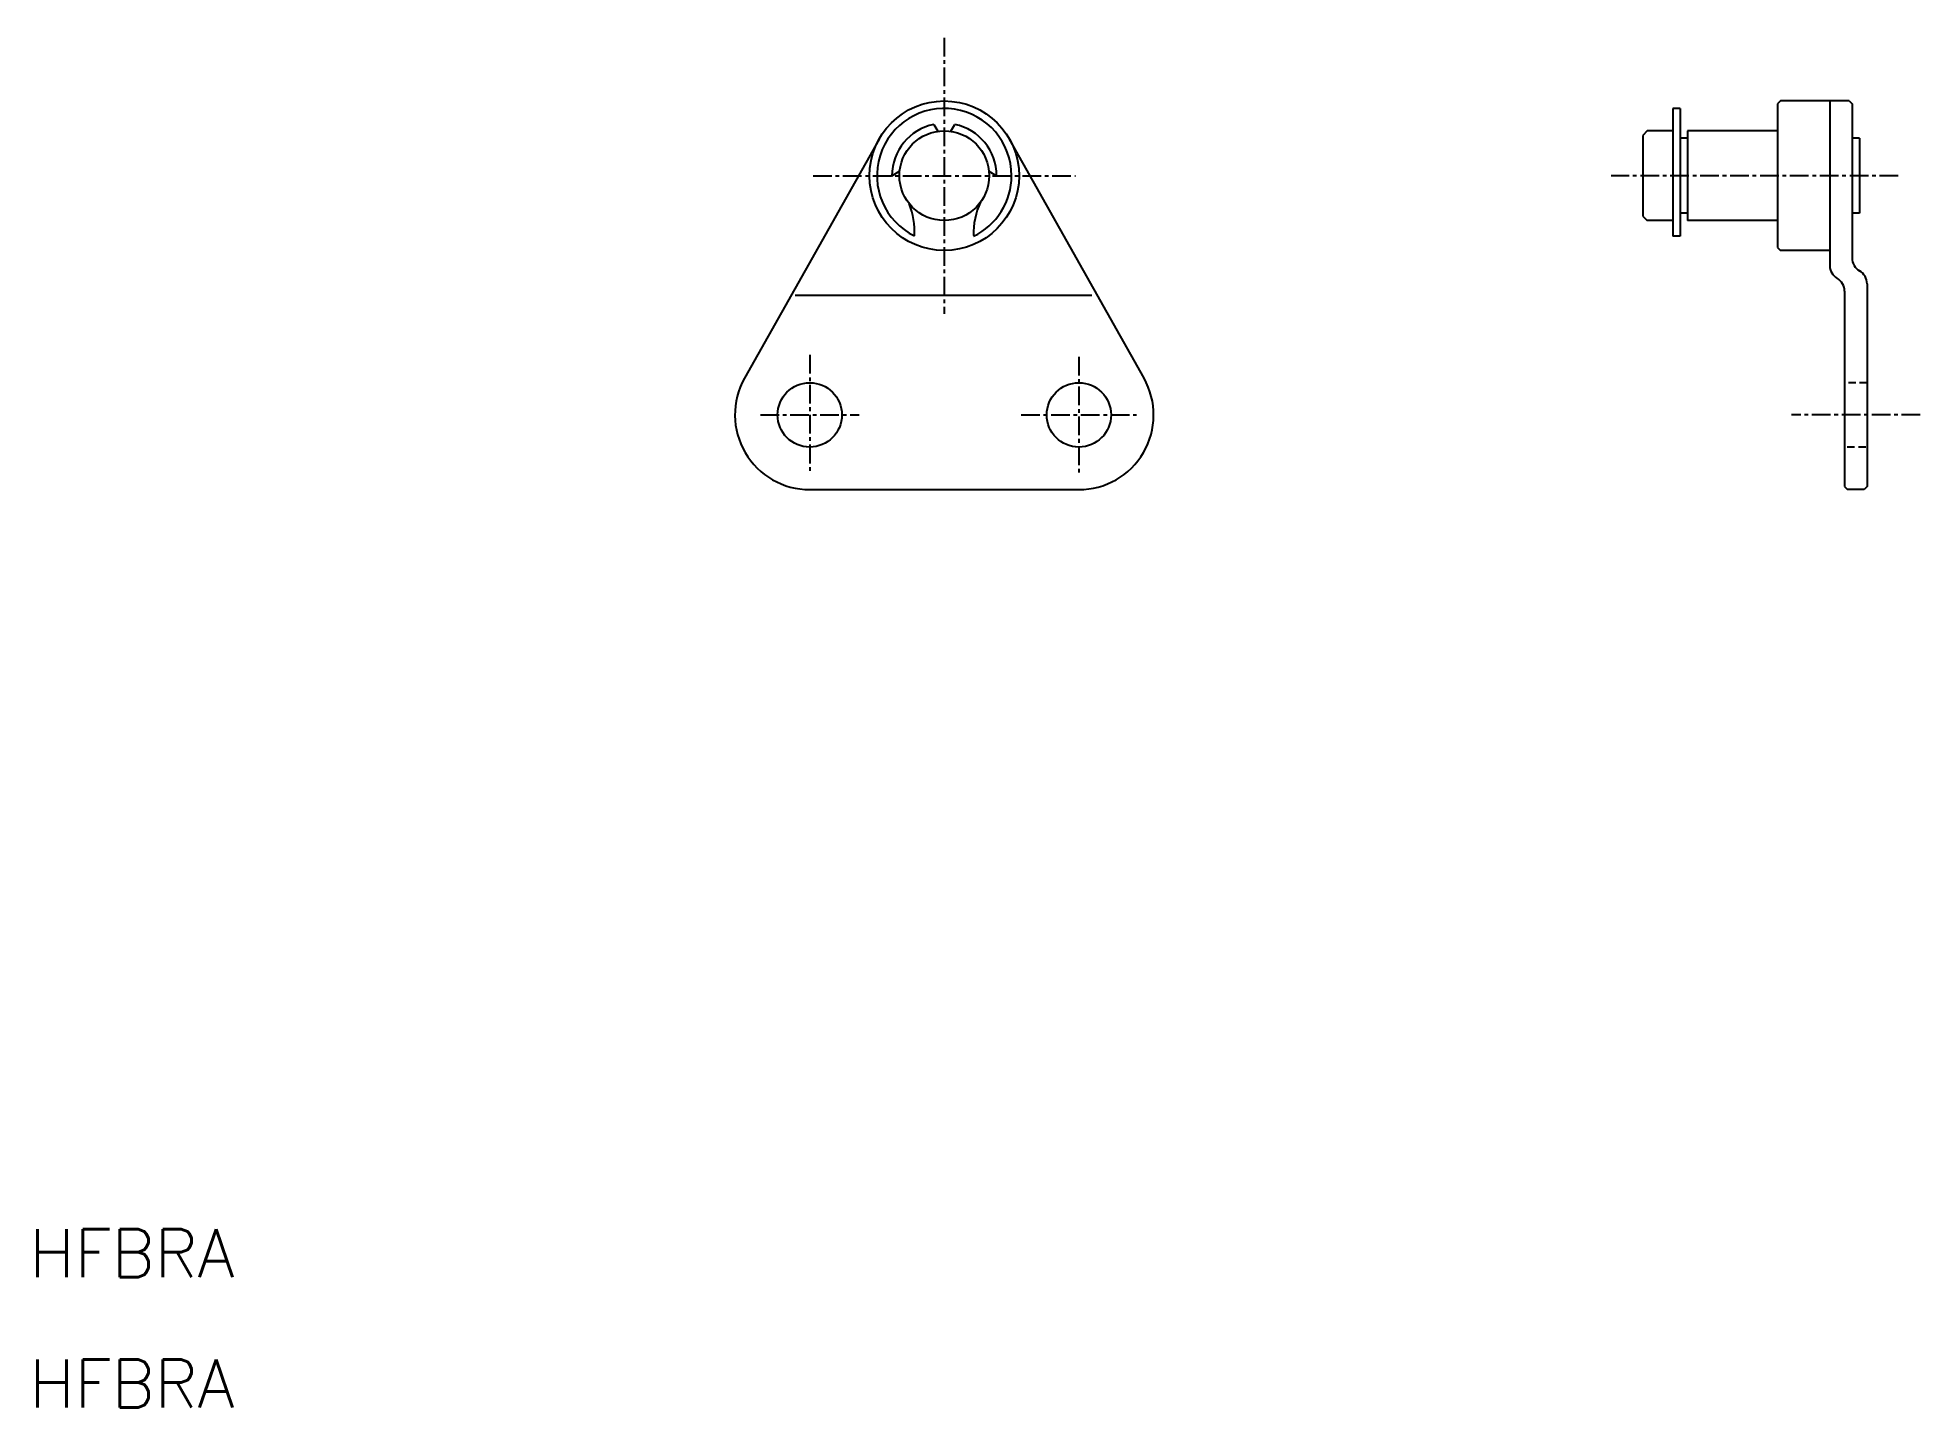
# Model space of a CAD drawing. Extents: x 46 to 172, y 96 to 187.
import ezdxf

# ---------------------------------------------------------------- set-up
doc = ezdxf.new("R2010")
doc.units = 0
doc.linetypes.add('CENTER', pattern=[2, 1.25, -0.25, 0.25, -0.25])
doc.linetypes.add('DASHED', pattern=[0.75, 0.5, -0.25])
doc.layers.get('0').update_dxf_attribs({"linetype": 'CONTINUOUS'})
doc.layers.add('CENTER', color=1, linetype='CENTER')
doc.styles.get("Standard").update_dxf_attribs({"font": 'txt.shx', "bigfont": 'bigfont.shx'})

msp = doc.modelspace()

# ---------------------------------------------------------------- linework, layer by layer
at = {"color": 7, "linetype": 'CONTINUOUS'}
for p, q in [((162.54, 183.04), (162.34, 182.84)), ((162.34, 182.84), (162.34, 173.24)), ((167.14, 183.04), (162.54, 183.04)), ((165.84, 183.04), (165.84, 172.04)), ((167.14, 183.04), (167.34, 182.84)), ((167.34, 182.84), (167.34, 172.54)), ((105.92, 181.47), (106.19, 181.01)), ((107.07, 181.01), (107.34, 181.47)), ((155.34, 182.54), (155.34, 173.99)), ((155.84, 182.54), (155.34, 182.54)), ((155.84, 182.54), (155.84, 173.99)), ((102.27, 180.49), (93.27, 164.49)), ((119.99, 164.49), (110.99, 180.49)), ((153.64, 181.04), (153.34, 180.74)), ((153.34, 180.74), (153.34, 175.34)), ((155.34, 181.04), (153.64, 181.04)), ((156.34, 180.54), (155.84, 180.54)), ((156.34, 181.04), (156.34, 175.04)), ((162.34, 181.04), (156.34, 181.04)), ((167.84, 180.54), (167.34, 180.54)), ((167.84, 180.54), (167.84, 175.54)), ((103.13, 178.04), (103.64, 178.34)), ((109.61, 178.34), (110.13, 178.04)), ((153.34, 175.34), (153.64, 175.04)), ((155.34, 175.04), (153.64, 175.04)), ((156.34, 175.54), (155.84, 175.54)), ((162.34, 175.04), (156.34, 175.04)), ((167.84, 175.54), (167.34, 175.54)), ((155.84, 173.99), (155.34, 173.99)), ((162.34, 173.24), (162.54, 173.04)), ((165.84, 173.04), (162.54, 173.04)), ((96.65, 170.04), (116.5, 170.04)), ((166.84, 170.31), (166.84, 157.24)), ((168.34, 170.81), (168.34, 157.24)), ((97.63, 157.04), (115.63, 157.04)), ((166.84, 157.24), (167.04, 157.04)), ((168.14, 157.04), (167.04, 157.04)), ((168.34, 157.24), (168.14, 157.04))]:
    msp.add_line(p, q, dxfattribs=at)
at = {"color": 3, "linetype": 'DASHED'}
for p, q in [((168.34, 164.19), (166.84, 164.19)), ((168.26, 159.89), (166.84, 159.89))]:
    msp.add_line(p, q, dxfattribs=at)
at = {"color": 7, "linetype": 'CONTINUOUS'}
for centre, radius in [((106.63, 178.04), 5), ((106.63, 178.04), 3), ((97.63, 162.04), 2.15), ((115.63, 162.04), 2.15)]:
    msp.add_circle(centre, radius, dxfattribs=at)
for centre, radius, start, end in [((106.63, 178.04), 4.5, 0, 243.6765), ((106.63, 178.04), 3.5, 101.6823, 180), ((106.63, 178.04), 3.5, 0, 78.3177), ((106.63, 178.04), 4.5, 295.6845, 0), ((113.58, 174.15), 5, 154.9358, 181.3765), ((99.64, 174.31), 5, 356.5512, 21.8842), ((168.34, 172.54), 1, 180, 240.0001), ((166.84, 172.04), 1, 180, 240.0001), ((167.34, 170.81), 1, 0, 60.0001), ((165.84, 170.31), 1, 0, 60.0001), ((97.63, 162.04), 5, 150.6422, 270), ((115.63, 162.04), 5, 270, 29.3578)]:
    msp.add_arc(centre, radius, start, end, dxfattribs=at)
at = {"layer": 'CENTER', "color": 1, "linetype": 'CENTER'}
for p, q in [((106.63, 187.27), (106.63, 168.81)), ((97.85, 178.04), (115.41, 178.04)), ((170.43, 178.04), (151.23, 178.04)), ((97.63, 166.05), (97.63, 158.05)), ((115.63, 165.93), (115.63, 158.15)), ((94.33, 162.04), (100.93, 162.04)), ((111.77, 162.04), (119.49, 162.04)), ((171.9, 162.04), (163.28, 162.04))]:
    msp.add_line(p, q, dxfattribs=at)

# ---------------------------------------------------------------- texts
for p in [(45.45, 104.37), (45.45, 95.65)]:
    msp.add_text('HFBRA', height=3.2).set_placement(p)

doc.saveas('drawing.dxf')
